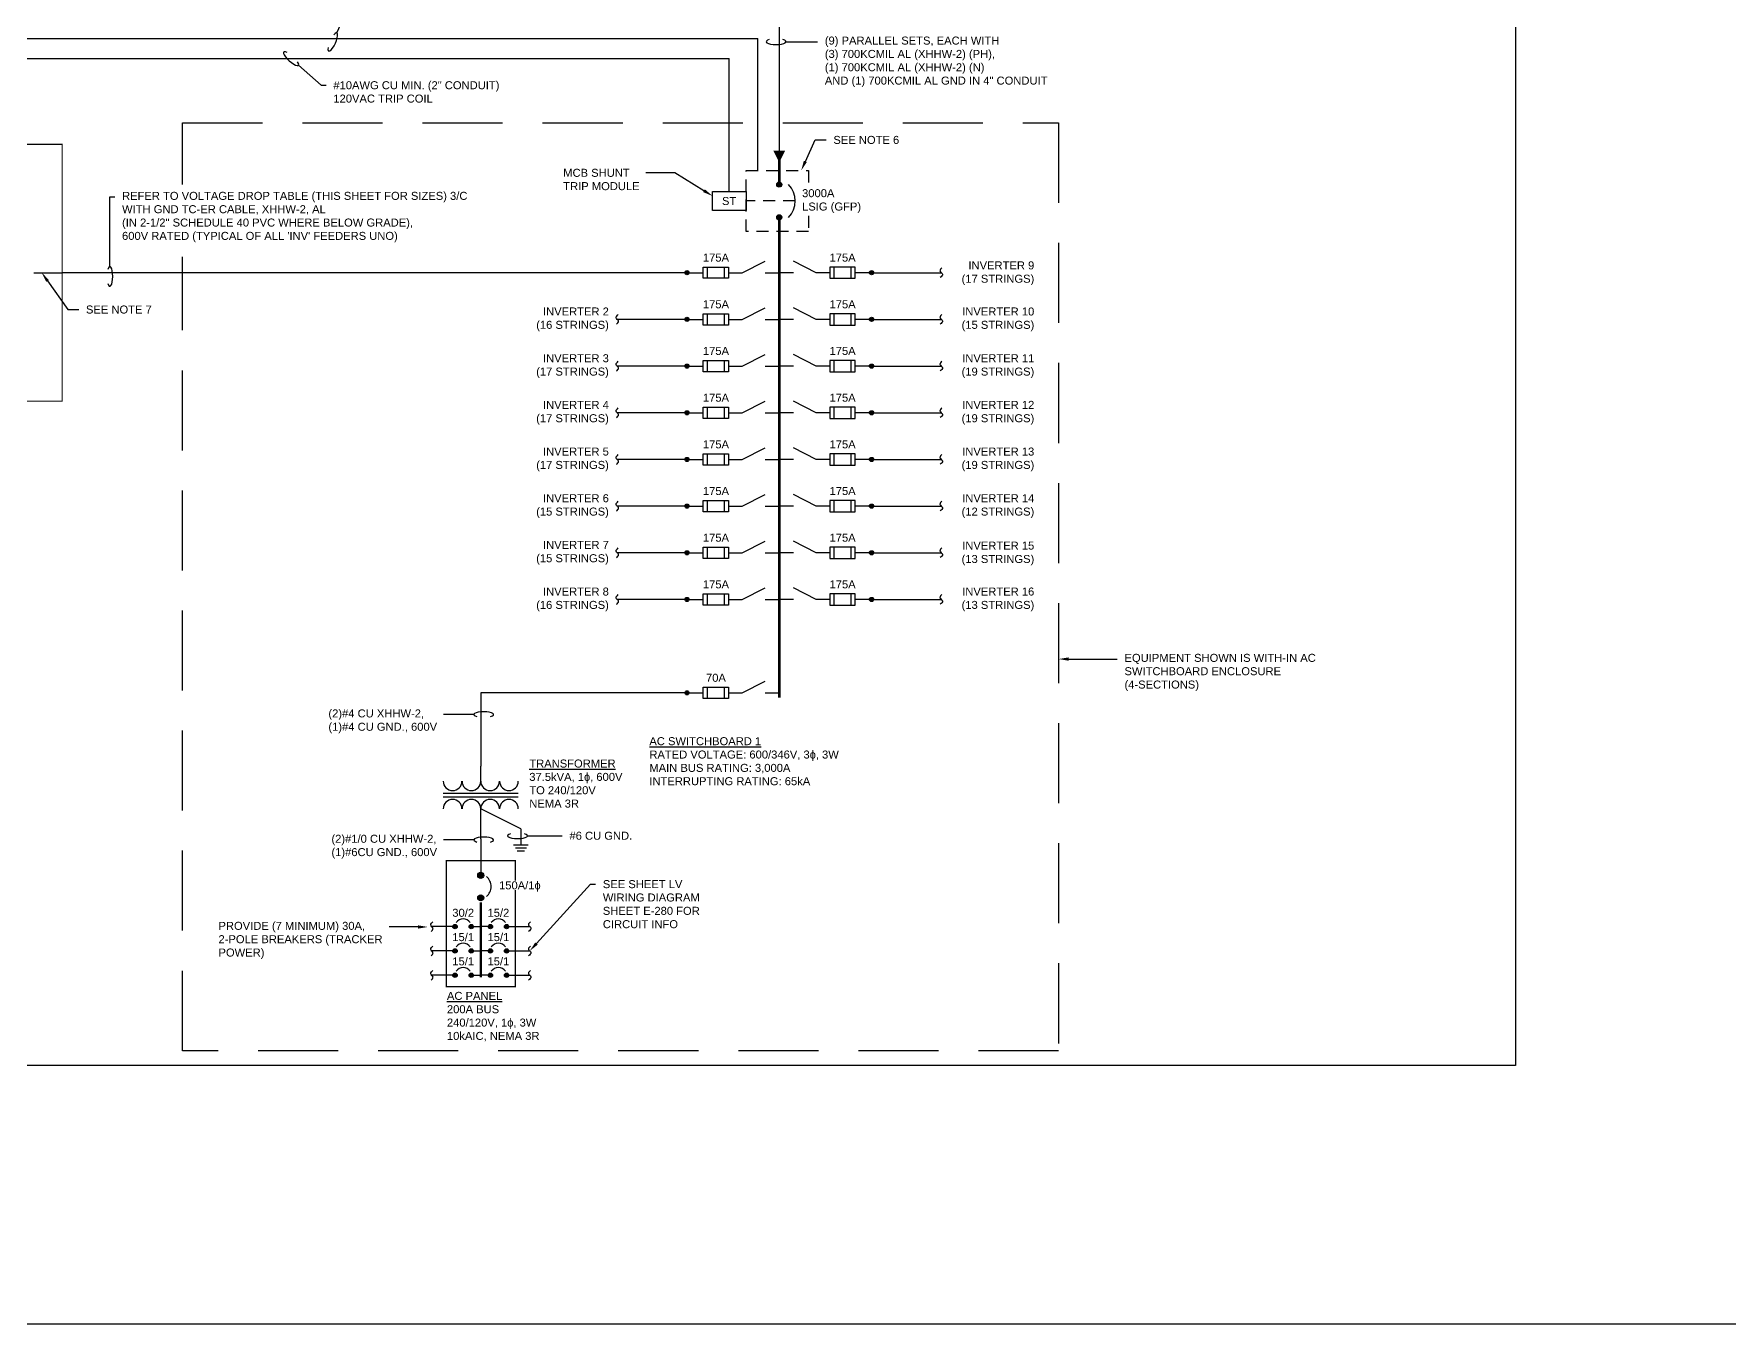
# Model space of a CAD drawing. Extents: x -18 to 267, y -48 to 249.
# Drawn here: x 120.55 to 141.73, y 63.52 to 79.63 of the extents above; entities that cross this region are included whole.
import ezdxf
from ezdxf import colors
from ezdxf.entities.mleader import LeaderData, LeaderLine
from ezdxf.math import Vec2, Vec3

# ---------------------------------------------------------------- set-up
doc = ezdxf.new("R2010")
doc.units = 0
doc.header["$MEASUREMENT"] = 0
for name, pattern in [('DASHED2', [0.375, 0.25, -0.125]), ('DASHEDX2', [1.5, 1, -0.5]), ('PHANTOM2', [1.25, 0.625, -0.125, 0.125, -0.125, 0.125, -0.125])]:
    doc.linetypes.add(name, pattern=pattern)
for name, color, linetype in [('E-1LIN', 4, 'Continuous'), ('E-1LIN-EQPM-ENCL', 8, 'PHANTOM2'), ('E-1LIN-FUSE', 170, 'Continuous'), ('E-CABL-120V', 1, '120V_BRANCH'), ('E-TEXT', 7, 'Continuous'), ('G-ANNO-TEXT', 1, 'Continuous')]:
    doc.layers.add(name, color=color, linetype=linetype)
doc.layers.add('G-NPLT', color=67, linetype='Continuous', plot=False)
doc.styles.add('NEI-A', font='arial.ttf')
doc.styles.get("Standard").update_dxf_attribs({"font": 'arial.ttf'})
doc.linetypes.add('120V_BRANCH', pattern='A,1,-0.2,["120V",Standard,S=0.1,R=0,X=-0.1,Y=-0.05],-0.3', length=1.5)

# ---------------------------------------------------------------- blocks, each defined once
blk = doc.blocks.new('Equipment Callout Arrowhead')
at = {"color": 0}
blk.add_ellipse((0, 0), major_axis=(0.99, 0), ratio=0.28679, start_param=-0.799881, end_param=3.941473, dxfattribs=at)
blk = doc.blocks.new('A$C842ad1d9')
for points in [[(-0.469, -0.151), (0.469, -0.151)], [(-0.469, -0.194), (0.469, -0.194)]]:
    blk.add_lwpolyline(points)
for centre, start, end in [((-0.352, 0), 180, 0), ((-0.117, 0), 180, 0), ((0.117, 0), 180, 0), ((0.352, 0), 180, 0), ((-0.352, -0.345), 0, 180), ((-0.117, -0.345), 0, 180), ((0.117, -0.345), 0, 180), ((0.352, -0.345), 0, 180)]:
    blk.add_arc(centre, 0.117, start, end)
blk = doc.blocks.new('A$C4f8bfd34')
at = {"start_tangent": (-0.889861, -0.85957), "end_tangent": (-0.954311, -0.827045)}
blk.add_spline([(0.008, 0.062), (-0.017, 0.022), (0.014, -0.02), (-0.014, -0.06)], degree=3, dxfattribs=at)

msp = doc.modelspace()

# ---------------------------------------------------------------- hatches: boundary and pattern name
at = {"layer": 'E-1LIN'}
h = msp.add_hatch(color=256, dxfattribs=at)
h.dxf.hatch_style = 1
edge = h.paths.add_edge_path()
edge.add_arc((129.861, 77.752), 0.0321, 0, 360)
h = msp.add_hatch(color=256, dxfattribs=at)
h.dxf.hatch_style = 1
edge = h.paths.add_edge_path()
edge.add_arc((129.861, 77.343), 0.0321, 0, 360)
h = msp.add_hatch(color=256, dxfattribs=at)
h.dxf.hatch_style = 1
h.paths.add_polyline_path([(128.708, 76.625, 1), (128.708, 76.677, 1)])
h = msp.add_hatch(color=256, dxfattribs=at)
h.dxf.hatch_style = 1
h.paths.add_polyline_path([(131.014, 76.625, -1), (131.014, 76.677, -1)])
h = msp.add_hatch(color=256, dxfattribs=at)
h.dxf.hatch_style = 1
h.paths.add_polyline_path([(128.708, 76.041, 1), (128.708, 76.094, 1)])
h = msp.add_hatch(color=256, dxfattribs=at)
h.dxf.hatch_style = 1
h.paths.add_polyline_path([(131.014, 76.041, -1), (131.014, 76.094, -1)])
h = msp.add_hatch(color=256, dxfattribs=at)
h.dxf.hatch_style = 1
h.paths.add_polyline_path([(128.708, 75.458, 1), (128.708, 75.511, 1)])
h = msp.add_hatch(color=256, dxfattribs=at)
h.dxf.hatch_style = 1
h.paths.add_polyline_path([(131.014, 75.458, -1), (131.014, 75.511, -1)])
h = msp.add_hatch(color=256, dxfattribs=at)
h.dxf.hatch_style = 1
h.paths.add_polyline_path([(128.708, 74.875, 1), (128.708, 74.928, 1)])
h = msp.add_hatch(color=256, dxfattribs=at)
h.dxf.hatch_style = 1
h.paths.add_polyline_path([(131.014, 74.875, -1), (131.014, 74.928, -1)])
h = msp.add_hatch(color=256, dxfattribs=at)
h.dxf.hatch_style = 1
h.paths.add_polyline_path([(128.708, 74.292, 1), (128.708, 74.344, 1)])
h = msp.add_hatch(color=256, dxfattribs=at)
h.dxf.hatch_style = 1
h.paths.add_polyline_path([(131.014, 74.292, -1), (131.014, 74.344, -1)])
h = msp.add_hatch(color=256, dxfattribs=at)
h.dxf.hatch_style = 1
h.paths.add_polyline_path([(128.708, 73.709, 1), (128.708, 73.761, 1)])
h = msp.add_hatch(color=256, dxfattribs=at)
h.dxf.hatch_style = 1
h.paths.add_polyline_path([(131.014, 73.709, -1), (131.014, 73.761, -1)])
h = msp.add_hatch(color=256, dxfattribs=at)
h.dxf.hatch_style = 1
h.paths.add_polyline_path([(128.708, 73.126, 1), (128.708, 73.178, 1)])
h = msp.add_hatch(color=256, dxfattribs=at)
h.dxf.hatch_style = 1
h.paths.add_polyline_path([(131.014, 73.126, -1), (131.014, 73.178, -1)])
h = msp.add_hatch(color=256, dxfattribs=at)
h.dxf.hatch_style = 1
h.paths.add_polyline_path([(128.708, 72.542, 1), (128.708, 72.595, 1)])
h = msp.add_hatch(color=256, dxfattribs=at)
h.dxf.hatch_style = 1
h.paths.add_polyline_path([(131.014, 72.542, -1), (131.014, 72.595, -1)])
h = msp.add_hatch(color=256, dxfattribs=at)
h.dxf.hatch_style = 1
h.paths.add_polyline_path([(128.708, 71.376, 1), (128.708, 71.428, 1)])
h = msp.add_hatch(color=256, dxfattribs=at)
h.dxf.hatch_style = 1
edge = h.paths.add_edge_path()
edge.add_arc((126.132, 69.122), 0.038, 0, 360)
h = msp.add_hatch(color=256, dxfattribs=at)
h.dxf.hatch_style = 1
edge = h.paths.add_edge_path()
edge.add_arc((126.132, 68.841), 0.038, 0, 360)
at = {"layer": 'E-1LIN', "linetype": 'Continuous'}
h = msp.add_hatch(color=256, dxfattribs=at)
h.dxf.hatch_style = 1
edge = h.paths.add_edge_path()
edge.add_arc((125.81, 68.482), 0.0274, 180, 540, ccw=False)
at = {"layer": 'E-1LIN'}
h = msp.add_hatch(color=256, dxfattribs=at)
h.dxf.hatch_style = 1
edge = h.paths.add_edge_path()
edge.add_arc((126.013, 68.482), 0.0274, 180, 540, ccw=False)
h = msp.add_hatch(color=256, dxfattribs=at)
h.dxf.hatch_style = 1
edge = h.paths.add_edge_path()
edge.add_arc((126.252, 68.482), 0.0274, 0, 360)
at = {"layer": 'E-1LIN', "linetype": 'Continuous'}
h = msp.add_hatch(color=256, dxfattribs=at)
h.dxf.hatch_style = 1
edge = h.paths.add_edge_path()
edge.add_arc((126.454, 68.482), 0.0274, 0, 360)
h = msp.add_hatch(color=256, dxfattribs=at)
h.dxf.hatch_style = 1
edge = h.paths.add_edge_path()
edge.add_arc((125.81, 68.178), 0.0274, 180, 540, ccw=False)
at = {"layer": 'E-1LIN'}
h = msp.add_hatch(color=256, dxfattribs=at)
h.dxf.hatch_style = 1
edge = h.paths.add_edge_path()
edge.add_arc((126.013, 68.178), 0.0274, 180, 540, ccw=False)
h = msp.add_hatch(color=256, dxfattribs=at)
h.dxf.hatch_style = 1
edge = h.paths.add_edge_path()
edge.add_arc((126.252, 68.178), 0.0274, 0, 360)
at = {"layer": 'E-1LIN', "linetype": 'Continuous'}
h = msp.add_hatch(color=256, dxfattribs=at)
h.dxf.hatch_style = 1
edge = h.paths.add_edge_path()
edge.add_arc((126.454, 68.178), 0.0274, 0, 360)
h = msp.add_hatch(color=256, dxfattribs=at)
h.dxf.hatch_style = 1
edge = h.paths.add_edge_path()
edge.add_arc((125.81, 67.874), 0.0274, 180, 540, ccw=False)
at = {"layer": 'E-1LIN'}
h = msp.add_hatch(color=256, dxfattribs=at)
h.dxf.hatch_style = 1
edge = h.paths.add_edge_path()
edge.add_arc((126.013, 67.874), 0.0274, 180, 540, ccw=False)
h = msp.add_hatch(color=256, dxfattribs=at)
h.dxf.hatch_style = 1
edge = h.paths.add_edge_path()
edge.add_arc((126.252, 67.874), 0.0274, 0, 360)
at = {"layer": 'E-1LIN', "linetype": 'Continuous'}
h = msp.add_hatch(color=256, dxfattribs=at)
h.dxf.hatch_style = 1
edge = h.paths.add_edge_path()
edge.add_arc((126.454, 67.874), 0.0274, 0, 360)

# ---------------------------------------------------------------- linework, layer by layer
at = {"layer": 'E-1LIN'}
for points in [[(129.861, 80.411), (129.861, 78.177)], [(120.55, 76.651), (120.902, 76.651)], [(128.708, 76.651), (125.529, 76.651), (125.529, 76.651), (120.902, 76.651)], [(131.014, 76.651), (131.886, 76.651)], [(128.708, 76.068), (127.836, 76.068)], [(131.014, 76.068), (131.886, 76.068)], [(128.708, 75.484), (127.836, 75.484)], [(131.014, 75.484), (131.886, 75.484)], [(128.708, 74.901), (127.836, 74.901)], [(131.014, 74.901), (131.886, 74.901)], [(128.708, 74.318), (127.836, 74.318)], [(131.014, 74.318), (131.886, 74.318)], [(128.708, 73.735), (127.836, 73.735)], [(131.014, 73.735), (131.886, 73.735)], [(128.708, 73.152), (127.836, 73.152)], [(131.014, 73.152), (131.886, 73.152)], [(128.708, 72.569), (127.836, 72.569)], [(131.014, 72.569), (131.886, 72.569)], [(128.708, 71.402), (126.132, 71.402), (126.132, 70.486)], [(126.132, 70.298), (126.132, 70.486)], [(126.132, 69.58), (126.132, 69.953)], [(126.633, 69.705), (126.132, 69.953)], [(126.633, 69.705), (126.633, 69.505)], [(126.132, 69.58), (126.132, 69.122)], [(126.542, 69.505), (126.725, 69.505)], [(126.565, 69.465), (126.702, 69.465)], [(126.585, 69.428), (126.678, 69.428)], [(125.81, 68.482), (125.52, 68.482)], [(126.454, 68.482), (126.744, 68.482)], [(125.81, 68.178), (125.52, 68.178)], [(126.454, 68.178), (126.744, 68.178)], [(125.81, 67.874), (125.52, 67.874)], [(126.454, 67.874), (126.744, 67.874)]]:
    msp.add_lwpolyline(points, dxfattribs=at)
at = {"layer": 'E-1LIN', "transparency": 33554687}
msp.add_lwpolyline([(129.861, 78.177, 0.15, 0, 0), (129.861, 78.027, 0, 0, 0)], format="xyseb", dxfattribs=at)
at = {"layer": 'E-1LIN', "const_width": 0.0312, "flags": 128}
for points in [[(129.861, 77.752), (129.861, 78.177)], [(129.861, 77.343), (129.861, 71.342)]]:
    msp.add_lwpolyline(points, dxfattribs=at)
at = {"layer": 'E-1LIN'}
msp.add_lwpolyline([(129.027, 77.666), (129.447, 77.666), (129.447, 77.428), (129.027, 77.428)], close=True, dxfattribs=at)
at = {"layer": 'E-1LIN', "flags": 128}
for points in [[(129.228, 76.651), (129.398, 76.651), (129.683, 76.795)], [(130.494, 76.651), (130.324, 76.651), (130.039, 76.795)], [(128.708, 76.651), (128.912, 76.651)], [(129.685, 76.65), (129.861, 76.65)], [(130.037, 76.65), (129.861, 76.65)], [(131.014, 76.651), (130.81, 76.651)], [(128.708, 76.068), (128.912, 76.068)], [(129.228, 76.068), (129.398, 76.068), (129.683, 76.212)], [(129.685, 76.067), (129.861, 76.067)], [(130.037, 76.067), (129.861, 76.067)], [(130.494, 76.068), (130.324, 76.068), (130.039, 76.212)], [(131.014, 76.068), (130.81, 76.068)], [(129.228, 75.484), (129.398, 75.484), (129.683, 75.629)], [(130.494, 75.484), (130.324, 75.484), (130.039, 75.629)], [(128.708, 75.484), (128.912, 75.484)], [(129.685, 75.484), (129.861, 75.484)], [(130.037, 75.484), (129.861, 75.484)], [(131.014, 75.484), (130.81, 75.484)], [(129.228, 74.901), (129.398, 74.901), (129.683, 75.046)], [(130.494, 74.901), (130.324, 74.901), (130.039, 75.046)], [(128.708, 74.901), (128.912, 74.901)], [(129.685, 74.901), (129.861, 74.901)], [(130.037, 74.901), (129.861, 74.901)], [(131.014, 74.901), (130.81, 74.901)], [(129.228, 74.318), (129.398, 74.318), (129.683, 74.463)], [(130.494, 74.318), (130.324, 74.318), (130.039, 74.463)], [(128.708, 74.318), (128.912, 74.318)], [(129.685, 74.318), (129.861, 74.318)], [(130.037, 74.318), (129.861, 74.318)], [(131.014, 74.318), (130.81, 74.318)], [(128.708, 73.735), (128.912, 73.735)], [(129.228, 73.735), (129.398, 73.735), (129.683, 73.879)], [(129.685, 73.735), (129.861, 73.735)], [(130.037, 73.735), (129.861, 73.735)], [(130.494, 73.735), (130.324, 73.735), (130.039, 73.879)], [(131.014, 73.735), (130.81, 73.735)], [(129.228, 73.152), (129.398, 73.152), (129.683, 73.296)], [(130.494, 73.152), (130.324, 73.152), (130.039, 73.296)], [(128.708, 73.152), (128.912, 73.152)], [(129.685, 73.151), (129.861, 73.151)], [(130.037, 73.151), (129.861, 73.151)], [(131.014, 73.152), (130.81, 73.152)], [(129.228, 72.569), (129.398, 72.569), (129.683, 72.713)], [(130.494, 72.569), (130.324, 72.569), (130.039, 72.713)], [(128.708, 72.569), (128.912, 72.569)], [(129.685, 72.568), (129.861, 72.568)], [(130.037, 72.568), (129.861, 72.568)], [(131.014, 72.569), (130.81, 72.569)], [(128.708, 71.402), (128.912, 71.402)], [(129.228, 71.402), (129.398, 71.402), (129.683, 71.547)], [(129.685, 71.402), (129.861, 71.402)]]:
    msp.add_lwpolyline(points, dxfattribs=at)
at = {"layer": 'E-1LIN', "const_width": 0.0312}
msp.add_lwpolyline([(126.132, 68.784), (126.132, 67.846)], dxfattribs=at)
at = {"layer": 'E-1LIN', "linetype": 'ByBlock'}
for points in [[(126.04, 68.482), (126.117, 68.482)], [(126.224, 68.482), (126.148, 68.482)], [(126.04, 68.178), (126.117, 68.178)], [(126.224, 68.178), (126.148, 68.178)], [(126.04, 67.874), (126.117, 67.874)], [(126.224, 67.874), (126.148, 67.874)]]:
    msp.add_lwpolyline(points, dxfattribs=at)
at = {"layer": 'E-1LIN'}
for centre, radius in [((129.861, 77.752), 0.0321), ((129.861, 77.343), 0.0321), ((128.708, 76.651), 0.0262), ((131.014, 76.651), 0.0262), ((128.708, 76.068), 0.0262), ((131.014, 76.068), 0.0262), ((128.708, 75.484), 0.0262), ((131.014, 75.484), 0.0262), ((128.708, 74.901), 0.0262), ((131.014, 74.901), 0.0262), ((128.708, 74.318), 0.0262), ((131.014, 74.318), 0.0262), ((128.708, 73.735), 0.0262), ((131.014, 73.735), 0.0262), ((128.708, 73.152), 0.0262), ((131.014, 73.152), 0.0262), ((128.708, 72.569), 0.0262), ((131.014, 72.569), 0.0262), ((128.708, 71.402), 0.0262)]:
    msp.add_circle(centre, radius, dxfattribs=at)
at = {"layer": 'E-1LIN', "linetype": 'Continuous'}
for centre, radius in [((126.132, 69.122), 0.038), ((126.132, 68.841), 0.038), ((125.81, 68.482), 0.0274), ((126.013, 68.482), 0.0274), ((126.252, 68.482), 0.0274), ((126.454, 68.482), 0.0274), ((125.81, 68.178), 0.0274), ((126.013, 68.178), 0.0274), ((126.252, 68.178), 0.0274), ((126.454, 68.178), 0.0274), ((125.81, 67.874), 0.0274), ((126.013, 67.874), 0.0274), ((126.252, 67.874), 0.0274), ((126.454, 67.874), 0.0274)]:
    msp.add_circle(centre, radius, dxfattribs=at)
at = {"layer": 'E-1LIN'}
for centre, radius, start, end in [((129.768, 77.547), 0.293, 315.6684, 44.3338), ((126.107, 68.982), 0.156, 307.3589, 52.6411), ((125.912, 68.468), 0.109, 35.5426, 144.4574), ((126.352, 68.468), 0.109, 35.5426, 144.4574), ((125.912, 68.164), 0.109, 35.5426, 144.4574), ((126.352, 68.164), 0.109, 35.5426, 144.4574), ((125.912, 67.86), 0.109, 35.5426, 144.4574), ((126.352, 67.86), 0.109, 35.5426, 144.4574)]:
    msp.add_arc(centre, radius, start, end, dxfattribs=at)
for points, start_tangent, end_tangent in [([(125.512, 68.42), (125.536, 68.459), (125.506, 68.501), (125.534, 68.542)], (0.889861, 0.85957), (0.954311, 0.827045)), ([(126.753, 68.543), (126.728, 68.504), (126.759, 68.462), (126.73, 68.421)], (-0.889861, -0.85957), (-0.954311, -0.827045)), ([(125.512, 68.116), (125.536, 68.155), (125.506, 68.197), (125.534, 68.238)], (0.889861, 0.85957), (0.954311, 0.827045)), ([(126.753, 68.239), (126.728, 68.2), (126.759, 68.158), (126.73, 68.117)], (-0.889861, -0.85957), (-0.954311, -0.827045)), ([(125.512, 67.812), (125.536, 67.851), (125.506, 67.893), (125.534, 67.934)], (0.889861, 0.85957), (0.954311, 0.827045)), ([(126.753, 67.935), (126.728, 67.896), (126.759, 67.854), (126.73, 67.813)], (-0.889861, -0.85957), (-0.954311, -0.827045))]:
    msp.add_spline(points, degree=3, dxfattribs=dict(at, start_tangent=start_tangent, end_tangent=end_tangent))
at = {"layer": 'E-1LIN-EQPM-ENCL', "const_width": 0.0156}
for points in [[(117.061, 78.255), (120.902, 78.255), (120.902, 75.046), (117.061, 75.046)], [(125.703, 69.305), (126.562, 69.305), (126.562, 67.73), (125.703, 67.73)]]:
    msp.add_lwpolyline(points, close=True, dxfattribs=at)
at = {"layer": 'E-1LIN-FUSE'}
for points in [[(128.912, 76.581), (128.912, 76.721), (129.228, 76.721), (129.228, 76.581)], [(130.81, 76.581), (130.81, 76.721), (130.494, 76.721), (130.494, 76.581)], [(128.912, 75.997), (128.912, 76.138), (129.228, 76.138), (129.228, 75.997)], [(130.81, 75.997), (130.81, 76.138), (130.494, 76.138), (130.494, 75.997)], [(128.912, 75.414), (128.912, 75.555), (129.228, 75.555), (129.228, 75.414)], [(130.81, 75.414), (130.81, 75.555), (130.494, 75.555), (130.494, 75.414)], [(128.912, 74.831), (128.912, 74.972), (129.228, 74.972), (129.228, 74.831)], [(130.81, 74.831), (130.81, 74.972), (130.494, 74.972), (130.494, 74.831)], [(128.912, 74.248), (128.912, 74.388), (129.228, 74.388), (129.228, 74.248)], [(130.81, 74.248), (130.81, 74.388), (130.494, 74.388), (130.494, 74.248)], [(128.912, 73.665), (128.912, 73.805), (129.228, 73.805), (129.228, 73.665)], [(130.81, 73.665), (130.81, 73.805), (130.494, 73.805), (130.494, 73.665)], [(128.912, 73.081), (128.912, 73.222), (129.228, 73.222), (129.228, 73.081)], [(130.81, 73.081), (130.81, 73.222), (130.494, 73.222), (130.494, 73.081)], [(128.912, 72.498), (128.912, 72.639), (129.228, 72.639), (129.228, 72.498)], [(130.81, 72.498), (130.81, 72.639), (130.494, 72.639), (130.494, 72.498)], [(128.912, 71.332), (128.912, 71.473), (129.228, 71.473), (129.228, 71.332)]]:
    msp.add_lwpolyline(points, close=True, dxfattribs=at)
for points in [[(128.964, 76.581), (128.964, 76.721)], [(129.175, 76.581), (129.175, 76.721)], [(130.547, 76.581), (130.547, 76.721)], [(130.758, 76.581), (130.758, 76.721)], [(128.964, 75.997), (128.964, 76.138)], [(129.175, 75.997), (129.175, 76.138)], [(130.547, 75.997), (130.547, 76.138)], [(130.758, 75.997), (130.758, 76.138)], [(128.964, 75.414), (128.964, 75.555)], [(129.175, 75.414), (129.175, 75.555)], [(130.547, 75.414), (130.547, 75.555)], [(130.758, 75.414), (130.758, 75.555)], [(128.964, 74.831), (128.964, 74.972)], [(129.175, 74.831), (129.175, 74.972)], [(130.547, 74.831), (130.547, 74.972)], [(130.758, 74.831), (130.758, 74.972)], [(128.964, 74.248), (128.964, 74.388)], [(129.175, 74.248), (129.175, 74.388)], [(130.547, 74.248), (130.547, 74.388)], [(130.758, 74.248), (130.758, 74.388)], [(128.964, 73.665), (128.964, 73.805)], [(129.175, 73.665), (129.175, 73.805)], [(130.547, 73.665), (130.547, 73.805)], [(130.758, 73.665), (130.758, 73.805)], [(128.964, 73.081), (128.964, 73.222)], [(129.175, 73.081), (129.175, 73.222)], [(130.547, 73.081), (130.547, 73.222)], [(130.758, 73.081), (130.758, 73.222)], [(128.964, 72.498), (128.964, 72.639)], [(129.175, 72.498), (129.175, 72.639)], [(130.547, 72.498), (130.547, 72.639)], [(130.758, 72.498), (130.758, 72.639)], [(128.964, 71.332), (128.964, 71.473)], [(129.175, 71.332), (129.175, 71.473)]]:
    msp.add_lwpolyline(points, dxfattribs=at)
at = {"layer": 'E-CABL-120V'}
for points in [[(114.91, 79.576), (129.595, 79.576)], [(129.595, 77.927), (129.595, 79.576)], [(114.753, 79.325), (129.237, 79.325)], [(129.237, 77.666), (129.237, 79.325)]]:
    msp.add_lwpolyline(points, dxfattribs=at)
at = {"layer": 'E-TEXT', "color": 252, "linetype": 'DASHED2', "ltscale": 0.6}
msp.add_line((130.06, 77.547), (129.447, 77.547), dxfattribs=at)
msp.add_lwpolyline([(130.225, 77.36), (130.225, 77.167), (129.447, 77.167), (129.447, 77.927), (130.225, 77.927), (130.225, 77.736)], dxfattribs=at)

# ---------------------------------------------------------------- block references
at = {"layer": 'E-1LIN'}
for name, p in [('A$C4f8bfd34', (131.886, 76.651)), ('A$C4f8bfd34', (131.886, 76.068)), ('A$C4f8bfd34', (131.886, 75.484)), ('A$C4f8bfd34', (131.886, 74.901)), ('A$C4f8bfd34', (131.886, 74.318)), ('A$C4f8bfd34', (131.886, 73.735)), ('A$C4f8bfd34', (131.886, 73.152)), ('A$C4f8bfd34', (131.886, 72.569)), ('A$C842ad1d9', (126.132, 70.298))]:
    msp.add_blockref(name, p, dxfattribs=at)
at = {"layer": 'E-1LIN', "rotation": 180}
for p in [(127.836, 76.068), (127.836, 75.484), (127.836, 74.901), (127.836, 74.318), (127.836, 73.735), (127.836, 73.152), (127.836, 72.569)]:
    msp.add_blockref('A$C4f8bfd34', p, dxfattribs=at)

# ---------------------------------------------------------------- texts
at = {"layer": 'G-ANNO-TEXT', "style": 'NEI-A'}
msp.add_text('ST', height=0.1, dxfattribs=at).set_placement((129.145, 77.497))
at = {"layer": 'G-ANNO-TEXT', "char_height": 0.1, "style": 'NEI-A'}
for s, insert, width, attachment_point in [('3000A\\PLSIG (GFP)', (130.146, 77.546), 0.85554, 4), ('175A', (129.07, 76.788), 0.31641, 8), ('175A', (130.652, 76.788), 0.31641, 8), ('175A', (129.07, 76.205), 0.31641, 8), ('175A', (130.652, 76.205), 0.31641, 8), ('175A', (129.07, 75.622), 0.31641, 8), ('175A', (130.652, 75.622), 0.31641, 8), ('175A', (129.07, 75.038), 0.31641, 8), ('175A', (130.652, 75.038), 0.31641, 8), ('175A', (129.07, 74.455), 0.31641, 8), ('175A', (130.652, 74.455), 0.31641, 8), ('175A', (129.07, 73.872), 0.31641, 8), ('175A', (130.652, 73.872), 0.31641, 8), ('175A', (129.07, 73.289), 0.31641, 8), ('175A', (130.652, 73.289), 0.31641, 8), ('175A', (129.07, 72.706), 0.31641, 8), ('175A', (130.652, 72.706), 0.31641, 8), ('70A', (129.07, 71.539), 0.31641, 8), ('{\\LTRANSFORMER\\P}37.5kVA, 1ɸ, 600V\\PTO 240/120V\\PNEMA 3R', (126.738, 70.268), 1.50037, 4), ('30/2', (125.912, 68.603), 0.27325, 8), ('15/2', (126.352, 68.603), 0.27325, 8), ('15/1', (125.912, 68.299), 0.27325, 8), ('15/1', (126.352, 68.299), 0.27325, 8), ('15/1', (125.912, 67.996), 0.27325, 8), ('15/1', (126.352, 67.996), 0.27325, 8), ('{\\LAC PANEL\\P}200A BUS\\P240/120V, 1ɸ, 3W\\P10kAIC, NEMA 3R', (125.709, 67.666), 1.44568, 1)]:
    msp.add_mtext(s, dxfattribs=dict(at, insert=insert, width=width, attachment_point=attachment_point))
for s, width, insert, attachment_point in [('INVERTER 9\\P(17 STRINGS)', 0.99968, (133.047, 76.644), 6), ('INVERTER 2\\P(16 STRINGS)', 0.99968, (127.732, 76.068), 6), ('INVERTER 10\\P(15 STRINGS)', 0.99968, (133.047, 76.068), 6), ('INVERTER 3\\P(17 STRINGS)', 0.99968, (127.732, 75.484), 6), ('INVERTER 11\\P(19 STRINGS)', 0.99968, (133.047, 75.484), 6), ('INVERTER 4\\P(17 STRINGS)', 0.99968, (127.732, 74.901), 6), ('INVERTER 12\\P(19 STRINGS)', 0.99968, (133.047, 74.901), 6), ('INVERTER 5\\P(17 STRINGS)', 0.99968, (127.732, 74.318), 6), ('INVERTER 13\\P(19 STRINGS)', 1.0084, (133.047, 74.318), 6), ('INVERTER 6\\P(15 STRINGS)', 0.99968, (127.732, 73.735), 6), ('INVERTER 14\\P(12 STRINGS)', 0.99968, (133.047, 73.735), 6), ('INVERTER 7\\P(15 STRINGS)', 0.99968, (127.732, 73.152), 6), ('INVERTER 15\\P(13 STRINGS)', 0.99968, (133.047, 73.143), 6), ('INVERTER 8\\P(16 STRINGS)', 0.99968, (127.732, 72.569), 6), ('INVERTER 16\\P(13 STRINGS)', 0.99968, (133.047, 72.569), 6), ('{\\LAC SWITCHBOARD 1\\P}RATED VOLTAGE: 600/346V, 3ɸ, 3W\\PMAIN BUS RATING: 3,000A\\PINTERRUPTING RATING: 65kA', 2.94221, (128.238, 70.848), 1)]:
    msp.add_mtext_dynamic_manual_height_columns(s, width=width, gutter_width=0.469, heights=[0], dxfattribs=dict(at, insert=insert, attachment_point=attachment_point))

# ---------------------------------------------------------------- leaders
at = {"layer": 'G-ANNO-TEXT'}
ml = msp.add_multileader_mtext('Standard', dxfattribs=at)
ml.set_content('#10AWG CU MIN. (2" CONDUIT)\\P120VAC BREAKER STATUS\\P(OPEN, CLOSE, TRIP), SEE NOTE 4', color=256, style='NEI-A')
ml.set_leader_properties()
ml.set_arrow_properties(name='Equipment Callout Arrowhead')
ml.build(insert=Vec2(0, 0))
ml.multileader.update_dxf_attribs({"dogleg_length": 0.0625, "arrow_head_size": 0.125})
ctx = ml.context
ctx.base_point, ctx.char_height, ctx.arrow_head_size, ctx.landing_gap_size, ctx.plane_origin = Vec3(124.705, 80.327), 0.1, 0.125, 0.09, Vec3(115.172, 78.801)
notes = []
notes.append((ctx, [(0, (1, 1, 0), (124.643, 80.327), (1, 0), 0.0625, [(0, [(124.283, 79.533)], 0, [])])]))
ctx.mtext.insert, ctx.mtext.width, ctx.mtext.flow_direction = Vec3(124.795, 80.392), 2.61864, 5
ml = msp.add_multileader_mtext('Standard', dxfattribs=at)
ml.set_content('(9) PARALLEL SETS, EACH WITH\\P(3) 700KCMIL AL (XHHW-2) (PH),\\P(1) 700KCMIL AL (XHHW-2) (N)\\PAND (1) 700KCMIL AL GND IN 4" CONDUIT', color=256, style='NEI-A')
ml.set_leader_properties()
ml.set_arrow_properties(name='Equipment Callout Arrowhead')
ml.build(insert=Vec2(0, 0))
ml.multileader.update_dxf_attribs({"dogleg_length": 0.0625, "arrow_head_size": 0.125})
ctx = ml.context
ctx.base_point, ctx.char_height, ctx.arrow_head_size, ctx.landing_gap_size, ctx.plane_origin = Vec3(130.34, 79.537), 0.1, 0.125, 0.09, Vec3(120.806, 78.011)
notes.append((ctx, [(0, (1, 1, 0), (130.277, 79.537), (1, 0), 0.0625, [(0, [(129.821, 79.537)], 0, [])])]))
ctx.mtext.insert, ctx.mtext.width, ctx.mtext.flow_direction = Vec3(130.43, 79.601), 3.07541, 5
ml = msp.add_multileader_mtext('Standard', dxfattribs=at)
ml.set_content('#10AWG CU MIN. (2" CONDUIT)\\P120VAC TRIP COIL', color=256, style='NEI-A')
ml.set_leader_properties()
ml.set_arrow_properties(name='Equipment Callout Arrowhead')
ml.build(insert=Vec2(0, 0))
ml.multileader.update_dxf_attribs({"dogleg_length": 0.0625, "arrow_head_size": 0.125})
ctx = ml.context
ctx.base_point, ctx.char_height, ctx.arrow_head_size, ctx.landing_gap_size, ctx.plane_origin = Vec3(124.2, 78.992), 0.1, 0.125, 0.09, Vec3(114.667, 77.466)
notes.append((ctx, [(0, (1, 1, 0), (124.138, 78.992), (1, 0), 0.0625, [(0, [(123.762, 79.325)], 0, [])])]))
ctx.mtext.insert, ctx.mtext.width, ctx.mtext.flow_direction = Vec3(124.29, 79.043), 2.26603, 5
ml = msp.add_multileader_mtext('Standard', dxfattribs=at)
ml.set_content('SEE NOTE 6', color=256, style='NEI-A')
ml.set_leader_properties()
ml.build(insert=Vec2(0, 0))
ml.multileader.update_dxf_attribs({"dogleg_length": 0.36, "arrow_head_size": 0.125})
ctx = ml.context
ctx.base_point, ctx.char_height, ctx.arrow_head_size, ctx.landing_gap_size, ctx.plane_origin = Vec3(130.447, 78.309), 0.1, 0.125, 0.09, Vec3(121.968, 76.783)
notes.append((ctx, [(0, (1, 1, 0), (130.309, 78.309), (1, 0), 0.137, [(0, [(130.135, 77.927)], 0, [])])]))
ctx.mtext.insert, ctx.mtext.width, ctx.mtext.flow_direction = Vec3(130.537, 78.36), 0.94732, 5
ml = msp.add_multileader_mtext('Standard', dxfattribs=at)
ml.set_content('MCB SHUNT TRIP MODULE', color=256, style='NEI-A')
ml.set_leader_properties()
ml.build(insert=Vec2(0, 0))
ml.multileader.update_dxf_attribs({"dogleg_length": 0.36, "arrow_head_size": 0.125})
ctx = ml.context
ctx.base_point, ctx.char_height, ctx.arrow_head_size, ctx.landing_gap_size, ctx.plane_origin = Vec3(127.072, 77.898), 0.1, 0.125, 0.09, Vec3(117.597, 76.372)
notes.append((ctx, [(1, (1, 1, 0), (128.557, 77.898), (-1, 0), 0.361, [(0, [(129.027, 77.61)], 0, [])])]))
ctx.mtext.insert, ctx.mtext.width, ctx.mtext.flow_direction = Vec3(127.162, 77.949), 1.16925, 5
ml = msp.add_multileader_mtext('Standard', dxfattribs=at)
ml.set_content('REFER TO VOLTAGE DROP TABLE (THIS SHEET FOR SIZES) 3/C WITH GND TC-ER CABLE, XHHW-2, AL\\P(IN 2-1/2" SCHEDULE 40 PVC WHERE BELOW GRADE),\\P600V RATED (TYPICAL OF ALL \'INV\' FEEDERS UNO)', color=256, style='NEI-A')
ml.set_leader_properties()
ml.set_arrow_properties(name='Equipment Callout Arrowhead')
ml.build(insert=Vec2(0, 0))
ml.multileader.update_dxf_attribs({"dogleg_length": 0.0625, "arrow_head_size": 0.125})
ctx = ml.context
ctx.base_point, ctx.char_height, ctx.arrow_head_size, ctx.landing_gap_size, ctx.plane_origin = Vec3(121.56, 77.597), 0.1, 0.125, 0.09, Vec3(112.027, 76.071)
notes.append((ctx, [(0, (1, 1, 0), (121.498, 77.597), (1, 0), 0.0625, [(0, [(121.498, 76.604)], 0, [])])]))
ctx.mtext.insert, ctx.mtext.width, ctx.mtext.flow_direction = Vec3(121.65, 77.661), 4.43679, 5
ml = msp.add_multileader_mtext('Standard', dxfattribs=at)
ml.set_content('SEE NOTE 7', color=256, style='NEI-A')
ml.set_leader_properties()
ml.build(insert=Vec2(0, 0))
ml.multileader.update_dxf_attribs({"dogleg_length": 0.36, "arrow_head_size": 0.125})
ctx = ml.context
ctx.base_point, ctx.char_height, ctx.arrow_head_size, ctx.landing_gap_size, ctx.plane_origin = Vec3(121.109, 76.19), 0.1, 0.125, 0.09, Vec3(112.631, 74.664)
notes.append((ctx, [(0, (1, 1, 0), (120.972, 76.19), (1, 0), 0.137, [(0, [(120.647, 76.651)], 0, [])])]))
ctx.mtext.insert, ctx.mtext.width, ctx.mtext.flow_direction = Vec3(121.199, 76.241), 0.94732, 5
ml = msp.add_multileader_mtext('Standard', dxfattribs=at)
ml.set_content('EQUIPMENT SHOWN IS WITH-IN AC SWITCHBOARD ENCLOSURE (4-SECTIONS)', color=256, style='NEI-A')
ml.set_leader_properties()
ml.build(insert=Vec2(0, 0))
ml.multileader.update_dxf_attribs({"dogleg_length": 0.36, "arrow_head_size": 0.125})
ctx = ml.context
ctx.base_point, ctx.char_height, ctx.arrow_head_size, ctx.landing_gap_size, ctx.plane_origin = Vec3(134.084, 71.824), 0.1, 0.125, 0.09, Vec3(124.548, 70.724)
notes.append((ctx, [(0, (1, 1, 0), (134.019, 71.824), (1, 0), 0.0654, [(0, [(133.35, 71.824)], 0, [])])]))
ctx.mtext.insert, ctx.mtext.width, ctx.mtext.flow_direction = Vec3(134.174, 71.889), 2.38752, 5
ml = msp.add_multileader_mtext('Standard', dxfattribs=at)
ml.set_content('(2)#4 CU XHHW-2, (1)#4 CU GND., 600V', color=256, style='NEI-A')
ml.set_leader_properties()
ml.set_arrow_properties(name='Equipment Callout Arrowhead')
ml.build(insert=Vec2(0, 0))
ml.multileader.update_dxf_attribs({"dogleg_length": 0.36, "arrow_head_size": 0.125})
ctx = ml.context
ctx.base_point, ctx.char_height, ctx.arrow_head_size, ctx.landing_gap_size, ctx.plane_origin = Vec3(124.138, 71.131), 0.1, 0.125, 0.09, Vec3(116.442, 70.031)
notes.append((ctx, [(1, (1, 1, 0), (125.744, 71.131), (-1, 0), 0.0777, [(0, [(126.169, 71.131)], 0, [])])]))
ctx.mtext.insert, ctx.mtext.width, ctx.mtext.flow_direction = Vec3(124.228, 71.195), 1.38077, 5
ml = msp.add_multileader_mtext('Standard', dxfattribs=at)
ml.set_content('(2)#1/0 CU XHHW-2, (1)#6CU GND., 600V', color=256, style='NEI-A')
ml.set_leader_properties()
ml.set_arrow_properties(name='Equipment Callout Arrowhead')
ml.build(insert=Vec2(0, 0))
ml.multileader.update_dxf_attribs({"dogleg_length": 0.36, "arrow_head_size": 0.125})
ctx = ml.context
ctx.base_point, ctx.char_height, ctx.arrow_head_size, ctx.landing_gap_size, ctx.plane_origin = Vec3(124.176, 69.564), 0.1, 0.125, 0.09, Vec3(116.442, 68.464)
notes.append((ctx, [(1, (1, 1, 0), (125.744, 69.564), (-1, 0), 0.0777, [(0, [(126.169, 69.564)], 0, [])])]))
ctx.mtext.insert, ctx.mtext.width, ctx.mtext.flow_direction = Vec3(124.266, 69.629), 1.38077, 5
ml = msp.add_multileader_mtext('Standard', dxfattribs=at)
ml.set_content('#6 CU GND.', color=256, style='NEI-A')
ml.set_leader_properties()
ml.set_arrow_properties(name='Equipment Callout Arrowhead')
ml.build(insert=Vec2(0, 0))
ml.multileader.update_dxf_attribs({"dogleg_length": 0.36, "arrow_head_size": 0.125})
ctx = ml.context
ctx.base_point, ctx.char_height, ctx.arrow_head_size, ctx.landing_gap_size, ctx.plane_origin = Vec3(127.15, 69.616), 0.1, 0.125, 0.09, Vec3(119.287, 68.516)
notes.append((ctx, [(0, (1, 1, 0), (127.072, 69.616), (1, 0), 0.0777, [(0, [(126.591, 69.616)], 0, [])])]))
ctx.mtext.insert, ctx.mtext.width, ctx.mtext.flow_direction = Vec3(127.24, 69.667), 1.38077, 5
ml = msp.add_multileader_mtext('Standard', dxfattribs=at)
ml.set_content('PROVIDE (7 MINIMUM) 30A, 2-POLE BREAKERS (TRACKER POWER)', color=256, style='NEI-A')
ml.set_leader_properties()
ml.build(insert=Vec2(0, 0))
ml.multileader.update_dxf_attribs({"dogleg_length": 0.36, "arrow_head_size": 0.125})
ctx = ml.context
ctx.base_point, ctx.char_height, ctx.arrow_head_size, ctx.landing_gap_size, ctx.plane_origin = Vec3(122.765, 68.477), 0.1, 0.125, 0.09, Vec3(113.309, 67.376)
notes.append((ctx, [(1, (1, 1, 0), (124.996, 68.477), (-1, 0), 0.00796, [(0, [(125.472, 68.477)], 0, [])])]))
ctx.mtext.insert, ctx.mtext.width, ctx.mtext.flow_direction = Vec3(122.855, 68.541), 2.3223, 5
for ctx, leaders in notes:
    for number, flags, end, landing, length, lines in leaders:
        leader = LeaderData()
        leader.index, (leader.has_last_leader_line, leader.has_dogleg_vector, leader.attachment_direction) = number, flags
        leader.last_leader_point, leader.dogleg_vector, leader.dogleg_length = Vec3(end), Vec3(landing), length
        for number, points, colour, breaks in lines:
            line = LeaderLine()
            line.index, line.vertices, line.color, line.breaks = number, Vec3.list(points), colors.encode_raw_color(colour), breaks
            leader.lines.append(line)
        ctx.leaders.append(leader)

# ---------------------------------------------------------------- next in the draw order: texts
at = {"layer": 'G-ANNO-TEXT', "insert": (126.36, 68.982), "char_height": 0.1, "width": 0.58139, "attachment_point": 4, "style": 'NEI-A', "bg_fill": 3, "box_fill_scale": 1.1, "bg_fill_color": 256, "bg_fill_transparency": 0}
msp.add_mtext('150A/1ɸ', dxfattribs=at)

# ---------------------------------------------------------------- next in the draw order: linework, layer by layer
at = {"layer": 'E-TEXT'}
msp.add_lwpolyline([(101.336, 99.866), (177.224, 99.866), (177.224, 63.516), (101.336, 63.516)], close=True, dxfattribs=at)
at = {"layer": 'E-TEXT', "color": 252, "linetype": 'DASHEDX2'}
msp.add_lwpolyline([(122.405, 77.751), (122.405, 78.523), (133.35, 78.523), (133.35, 66.931), (122.405, 66.931), (122.405, 76.848)], dxfattribs=at)
at = {"layer": 'G-NPLT'}
msp.add_lwpolyline([(107.436, 89.201), (139.059, 89.201), (139.059, 66.748), (107.436, 66.748)], close=True, dxfattribs=at)

# ---------------------------------------------------------------- next in the draw order: leaders
at = {"layer": 'G-ANNO-TEXT'}
ml = msp.add_multileader_mtext('Standard', dxfattribs=at)
ml.set_content('SEE SHEET LV WIRING DIAGRAM SHEET E-280 FOR CIRCUIT INFO', color=256, style='NEI-A')
ml.set_leader_properties()
ml.build(insert=Vec2(0, 0))
ml.multileader.update_dxf_attribs({"dogleg_length": 0.0625, "arrow_head_size": 0.125})
ctx = ml.context
ctx.base_point, ctx.char_height, ctx.arrow_head_size, ctx.landing_gap_size, ctx.plane_origin = Vec3(127.567, 69.011), 0.1, 0.125, 0.09, Vec3(118.033, 67.911)
notes = []
notes.append((ctx, [(0, (1, 1, 0), (127.504, 69.011), (1, 0), 0.0625, [(0, [(126.744, 68.178)], 0, [])])]))
ctx.mtext.insert, ctx.mtext.width, ctx.mtext.flow_direction = Vec3(127.657, 69.062), 1.38077, 5
for ctx, leaders in notes:
    for number, flags, end, landing, length, lines in leaders:
        leader = LeaderData()
        leader.index, (leader.has_last_leader_line, leader.has_dogleg_vector, leader.attachment_direction) = number, flags
        leader.last_leader_point, leader.dogleg_vector, leader.dogleg_length = Vec3(end), Vec3(landing), length
        for number, points, colour, breaks in lines:
            line = LeaderLine()
            line.index, line.vertices, line.color, line.breaks = number, Vec3.list(points), colors.encode_raw_color(colour), breaks
            leader.lines.append(line)
        ctx.leaders.append(leader)

doc.saveas('drawing.dxf')
